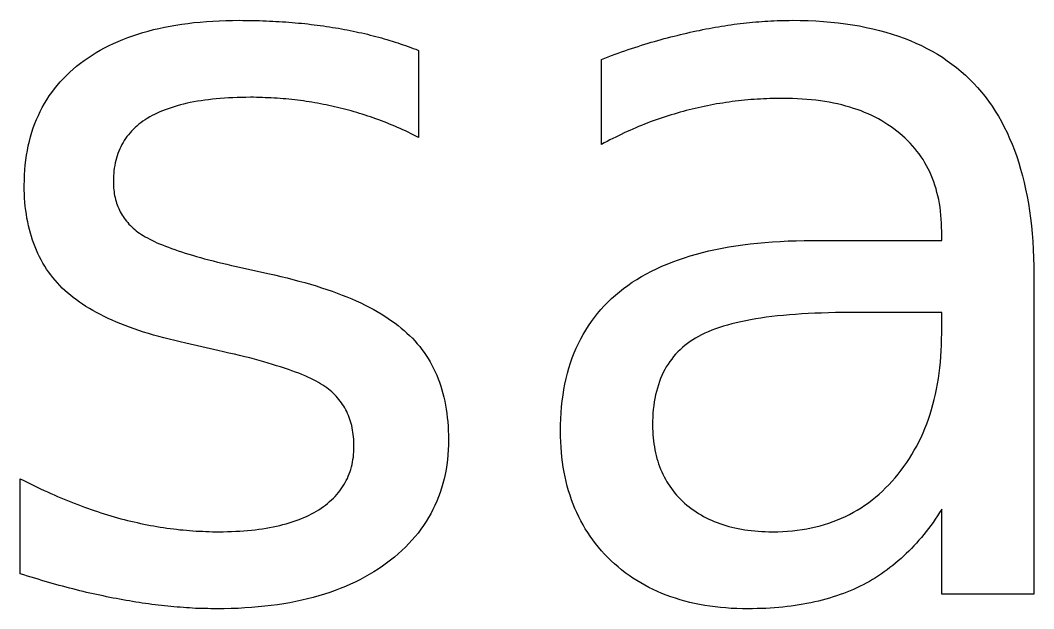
# Model space of a CAD drawing. Extents: x 0 to 494, y 0 to 480.
# Drawn here: x 240.4 to 257.16, y 377.31 to 387.04 of the extents above; entities that cross this region are included whole.
import ezdxf

# ---------------------------------------------------------------- set-up
doc = ezdxf.new("R2010")
doc.units = 0
doc.layers.get('0').update_dxf_attribs({"linetype": 'CONTINUOUS'})

msp = doc.modelspace()

# ---------------------------------------------------------------- linework, layer by layer
at = {"color": 0}
for points in [[(245.647, 385.597), (245.6, 385.607), (245.554, 385.618), (245.507, 385.628), (245.461, 385.638), (245.414, 385.647), (245.367, 385.657), (245.319, 385.665), (245.272, 385.674), (245.225, 385.681), (245.178, 385.689), (245.131, 385.696), (245.083, 385.703), (245.035, 385.708), (244.987, 385.715), (244.94, 385.721), (244.892, 385.726), (244.843, 385.731), (244.796, 385.736), (244.747, 385.74), (244.699, 385.744), (244.65, 385.747), (244.601, 385.75), (244.553, 385.753), (244.504, 385.756), (244.454, 385.757), (244.406, 385.76), (244.357, 385.761), (244.307, 385.761), (244.257, 385.763), (244.208, 385.763), (244.133, 385.761), (244.06, 385.761), (243.987, 385.758), (243.915, 385.756), (243.846, 385.753), (243.778, 385.749), (243.71, 385.743), (243.644, 385.737), (243.579, 385.731), (243.515, 385.724), (243.453, 385.715), (243.392, 385.707), (243.332, 385.697), (243.274, 385.686), (243.215, 385.675), (243.16, 385.664), (243.104, 385.65), (243.051, 385.638), (242.999, 385.622), (242.947, 385.608), (242.897, 385.592), (242.849, 385.575), (242.801, 385.558), (242.756, 385.54), (242.711, 385.521), (242.667, 385.501), (242.625, 385.481), (242.583, 385.46), (242.543, 385.438), (242.504, 385.415), (242.468, 385.392), (242.432, 385.367), (242.397, 385.342), (242.365, 385.317), (242.333, 385.289), (242.303, 385.263), (242.272, 385.233), (242.244, 385.206), (242.218, 385.175), (242.192, 385.144), (242.168, 385.114), (242.144, 385.082), (242.124, 385.049), (242.103, 385.015), (242.083, 384.981), (242.065, 384.946), (242.049, 384.91), (242.032, 384.874), (242.018, 384.836), (242.006, 384.797), (241.993, 384.758), (241.982, 384.719), (241.974, 384.678), (241.965, 384.638), (241.958, 384.594), (241.953, 384.553), (241.949, 384.508), (241.944, 384.464), (241.943, 384.419), (241.943, 384.374), (241.943, 384.338), (241.944, 384.304), (241.946, 384.269), (241.95, 384.236), (241.954, 384.203), (241.958, 384.171), (241.964, 384.139), (241.971, 384.107), (241.979, 384.075), (241.987, 384.044), (241.997, 384.015), (242.007, 383.986), (242.018, 383.957), (242.031, 383.928), (242.043, 383.9), (242.058, 383.872), (242.072, 383.844), (242.089, 383.818), (242.106, 383.792), (242.122, 383.767), (242.14, 383.742), (242.16, 383.717), (242.181, 383.693), (242.201, 383.669), (242.224, 383.646), (242.247, 383.624), (242.271, 383.601), (242.296, 383.579), (242.321, 383.558), (242.347, 383.537), (242.375, 383.518), (242.406, 383.499), (242.436, 383.479), (242.471, 383.46), (242.506, 383.439), (242.543, 383.419), (242.581, 383.4), (242.622, 383.381), (242.664, 383.361), (242.708, 383.342), (242.754, 383.324), (242.803, 383.304), (242.853, 383.285), (242.904, 383.265), (242.957, 383.247), (243.013, 383.228), (243.069, 383.208), (243.128, 383.19), (243.189, 383.171), (243.251, 383.153), (243.315, 383.133), (243.382, 383.115), (243.45, 383.096), (243.519, 383.078), (243.592, 383.06), (243.665, 383.04), (243.74, 383.022), (243.817, 383.004), (243.896, 382.986), (243.976, 382.968), (244.497, 382.851), (244.604, 382.828), (244.71, 382.804), (244.813, 382.779), (244.912, 382.754), (245.011, 382.728), (245.108, 382.701), (245.203, 382.674), (245.294, 382.646), (245.385, 382.617), (245.474, 382.588), (245.56, 382.558), (245.643, 382.528), (245.725, 382.496), (245.804, 382.464), (245.882, 382.432), (245.958, 382.399), (246.032, 382.365), (246.103, 382.331), (246.172, 382.296), (246.239, 382.26), (246.304, 382.224), (246.367, 382.186), (246.428, 382.149), (246.487, 382.111), (246.543, 382.072), (246.599, 382.032), (246.651, 381.992), (246.701, 381.951), (246.75, 381.91), (246.796, 381.868), (246.84, 381.825), (246.885, 381.782), (246.926, 381.737), (246.967, 381.692), (247.006, 381.644), (247.043, 381.596), (247.079, 381.547), (247.112, 381.497), (247.146, 381.446), (247.178, 381.393), (247.207, 381.339), (247.235, 381.285), (247.261, 381.228), (247.287, 381.171), (247.311, 381.114), (247.333, 381.054), (247.353, 380.993), (247.372, 380.932), (247.39, 380.869), (247.406, 380.806), (247.421, 380.74), (247.433, 380.675), (247.444, 380.608), (247.454, 380.539), (247.463, 380.471), (247.469, 380.4), (247.475, 380.328), (247.479, 380.256), (247.482, 380.182), (247.482, 380.107), (247.481, 380.021), (247.478, 379.938), (247.472, 379.854), (247.464, 379.772), (247.454, 379.692), (247.442, 379.612), (247.426, 379.533), (247.41, 379.457), (247.39, 379.381), (247.368, 379.307), (247.344, 379.233), (247.318, 379.161), (247.29, 379.09), (247.258, 379.019), (247.226, 378.951), (247.19, 378.883), (247.153, 378.818), (247.112, 378.753), (247.071, 378.689), (247.026, 378.626), (246.979, 378.564), (246.931, 378.504), (246.879, 378.444), (246.826, 378.388), (246.771, 378.331), (246.713, 378.275), (246.651, 378.221), (246.589, 378.167), (246.524, 378.115), (246.457, 378.064), (246.389, 378.015), (246.318, 377.968), (246.246, 377.921), (246.172, 377.878), (246.096, 377.835), (246.019, 377.793), (245.94, 377.754), (245.86, 377.717), (245.778, 377.681), (245.693, 377.646), (245.608, 377.614), (245.521, 377.583), (245.431, 377.554), (245.34, 377.526), (245.247, 377.5), (245.153, 377.476), (245.057, 377.453), (244.96, 377.432), (244.86, 377.412), (244.76, 377.396), (244.657, 377.379), (244.551, 377.365), (244.446, 377.353), (244.338, 377.342), (244.228, 377.333), (244.117, 377.325), (244.004, 377.319), (243.889, 377.315), (243.772, 377.313), (243.654, 377.313), (243.604, 377.313), (243.554, 377.313), (243.504, 377.314), (243.454, 377.315), (243.404, 377.317), (243.354, 377.318), (243.303, 377.319), (243.253, 377.322), (243.201, 377.325), (243.15, 377.329), (243.1, 377.332), (243.049, 377.336), (242.997, 377.34), (242.944, 377.344), (242.893, 377.349), (242.842, 377.354), (242.789, 377.36), (242.737, 377.365), (242.685, 377.372), (242.632, 377.378), (242.579, 377.385), (242.526, 377.392), (242.474, 377.4), (242.421, 377.407), (242.368, 377.415), (242.314, 377.424), (242.261, 377.432), (242.207, 377.442), (242.154, 377.451), (242.1, 377.461), (242.046, 377.471), (241.992, 377.481), (241.939, 377.49), (241.885, 377.501), (241.829, 377.511), (241.775, 377.524), (241.721, 377.535), (241.665, 377.546), (241.61, 377.558), (241.554, 377.571), (241.499, 377.583), (241.443, 377.597), (241.388, 377.611), (241.331, 377.625), (241.275, 377.639), (241.218, 377.653), (241.161, 377.668), (241.104, 377.683), (241.047, 377.699), (240.99, 377.714), (240.932, 377.731), (240.875, 377.747), (240.817, 377.764), (240.758, 377.781), (240.7, 377.799), (240.642, 377.817), (240.582, 377.835), (240.524, 377.853), (240.464, 377.872), (240.404, 377.89), (240.404, 379.461), (240.461, 379.433), (240.517, 379.404), (240.574, 379.376), (240.629, 379.349), (240.685, 379.322), (240.74, 379.294), (240.797, 379.269), (240.853, 379.243), (240.908, 379.218), (240.964, 379.193), (241.019, 379.169), (241.075, 379.146), (241.131, 379.122), (241.186, 379.1), (241.242, 379.078), (241.297, 379.056), (241.353, 379.035), (241.408, 379.014), (241.463, 378.993), (241.518, 378.974), (241.574, 378.954), (241.628, 378.935), (241.683, 378.917), (241.737, 378.899), (241.793, 378.881), (241.847, 378.864), (241.903, 378.847), (241.957, 378.831), (242.013, 378.815), (242.067, 378.8), (242.121, 378.786), (242.175, 378.772), (242.231, 378.76), (242.285, 378.747), (242.339, 378.735), (242.393, 378.722), (242.447, 378.711), (242.501, 378.701), (242.556, 378.69), (242.61, 378.681), (242.664, 378.671), (242.718, 378.662), (242.772, 378.654), (242.826, 378.646), (242.881, 378.639), (242.935, 378.632), (242.989, 378.625), (243.043, 378.619), (243.097, 378.614), (243.15, 378.61), (243.204, 378.604), (243.258, 378.6), (243.313, 378.597), (243.365, 378.594), (243.419, 378.592), (243.472, 378.589), (243.526, 378.588), (243.581, 378.586), (243.633, 378.586), (243.688, 378.585), (243.758, 378.586), (243.828, 378.588), (243.897, 378.589), (243.965, 378.592), (244.032, 378.596), (244.097, 378.6), (244.161, 378.606), (244.225, 378.611), (244.287, 378.618), (244.349, 378.626), (244.408, 378.635), (244.468, 378.643), (244.525, 378.654), (244.582, 378.664), (244.638, 378.676), (244.693, 378.689), (244.746, 378.703), (244.799, 378.717), (244.85, 378.731), (244.9, 378.747), (244.949, 378.764), (244.997, 378.781), (245.043, 378.799), (245.089, 378.818), (245.133, 378.838), (245.178, 378.858), (245.219, 378.881), (245.261, 378.903), (245.301, 378.925), (245.34, 378.949), (245.379, 378.974), (245.415, 379), (245.45, 379.026), (245.485, 379.054), (245.518, 379.082), (245.549, 379.11), (245.579, 379.139), (245.608, 379.168), (245.636, 379.199), (245.662, 379.231), (245.688, 379.263), (245.711, 379.294), (245.733, 379.328), (245.754, 379.361), (245.775, 379.396), (245.793, 379.431), (245.811, 379.467), (245.826, 379.503), (245.842, 379.54), (245.856, 379.578), (245.867, 379.615), (245.878, 379.656), (245.888, 379.694), (245.896, 379.735), (245.903, 379.776), (245.91, 379.818), (245.914, 379.86), (245.917, 379.903), (245.919, 379.947), (245.919, 379.99), (245.919, 380.032), (245.918, 380.072), (245.915, 380.112), (245.912, 380.151), (245.908, 380.189), (245.903, 380.228), (245.896, 380.264), (245.889, 380.301), (245.882, 380.338), (245.872, 380.372), (245.862, 380.407), (245.851, 380.44), (245.84, 380.474), (245.828, 380.507), (245.814, 380.539), (245.8, 380.569), (245.785, 380.601), (245.768, 380.631), (245.75, 380.66), (245.732, 380.689), (245.713, 380.717), (245.693, 380.744), (245.672, 380.772), (245.65, 380.797), (245.626, 380.824), (245.603, 380.849), (245.578, 380.872), (245.553, 380.896), (245.525, 380.919), (245.497, 380.942), (245.469, 380.964), (245.439, 380.986), (245.406, 381.008), (245.369, 381.029), (245.332, 381.051), (245.293, 381.074), (245.25, 381.094), (245.206, 381.117), (245.16, 381.138), (245.111, 381.16), (245.06, 381.181), (245.007, 381.203), (244.951, 381.224), (244.894, 381.244), (244.835, 381.267), (244.772, 381.287), (244.708, 381.308), (244.642, 381.329), (244.572, 381.351), (244.501, 381.372), (244.429, 381.393), (244.353, 381.414), (244.276, 381.435), (244.196, 381.456), (244.114, 381.476), (244.029, 381.496), (243.943, 381.517), (243.854, 381.537), (243.764, 381.558), (243.671, 381.578), (243.142, 381.703), (243.049, 381.722), (242.957, 381.743), (242.867, 381.765), (242.778, 381.787), (242.692, 381.81), (242.607, 381.835), (242.525, 381.858), (242.443, 381.883), (242.364, 381.91), (242.286, 381.936), (242.21, 381.963), (242.136, 381.99), (242.064, 382.019), (241.993, 382.049), (241.924, 382.079), (241.857, 382.11), (241.792, 382.14), (241.728, 382.172), (241.665, 382.206), (241.606, 382.239), (241.547, 382.274), (241.49, 382.308), (241.435, 382.343), (241.382, 382.379), (241.331, 382.417), (241.281, 382.454), (241.232, 382.493), (241.186, 382.532), (241.142, 382.571), (241.099, 382.612), (241.058, 382.654), (241.018, 382.697), (240.979, 382.74), (240.943, 382.785), (240.907, 382.832), (240.872, 382.878), (240.84, 382.926), (240.808, 382.975), (240.779, 383.025), (240.75, 383.076), (240.722, 383.128), (240.697, 383.181), (240.672, 383.235), (240.65, 383.29), (240.628, 383.346), (240.607, 383.403), (240.589, 383.461), (240.571, 383.519), (240.556, 383.579), (240.54, 383.64), (240.528, 383.703), (240.515, 383.765), (240.506, 383.831), (240.496, 383.894), (240.487, 383.961), (240.482, 384.028), (240.476, 384.096), (240.474, 384.165), (240.471, 384.236), (240.471, 384.307), (240.472, 384.393), (240.475, 384.478), (240.481, 384.563), (240.487, 384.644), (240.496, 384.726), (240.508, 384.806), (240.521, 384.885), (240.536, 384.961), (240.554, 385.037), (240.574, 385.111), (240.596, 385.185), (240.619, 385.257), (240.644, 385.328), (240.672, 385.397), (240.703, 385.464), (240.735, 385.531), (240.768, 385.596), (240.804, 385.66), (240.842, 385.722), (240.882, 385.785), (240.925, 385.844), (240.968, 385.903), (241.015, 385.96), (241.064, 386.017), (241.114, 386.071), (241.167, 386.124), (241.221, 386.176), (241.278, 386.226), (241.336, 386.276), (241.397, 386.325), (241.46, 386.371), (241.524, 386.417), (241.59, 386.46), (241.657, 386.501), (241.726, 386.542), (241.799, 386.581), (241.871, 386.618), (241.946, 386.653), (242.022, 386.688), (242.1, 386.719), (242.181, 386.75), (242.263, 386.779), (242.346, 386.807), (242.431, 386.833), (242.517, 386.858), (242.606, 386.881), (242.696, 386.901), (242.787, 386.922), (242.882, 386.94), (242.976, 386.957), (243.074, 386.971), (243.172, 386.985), (243.274, 386.997), (243.376, 387.007), (243.481, 387.015), (243.586, 387.022), (243.693, 387.028), (243.803, 387.032), (243.914, 387.035), (244.026, 387.036), (244.082, 387.035), (244.138, 387.035), (244.193, 387.035), (244.249, 387.033), (244.304, 387.032), (244.36, 387.031), (244.414, 387.029), (244.469, 387.026), (244.524, 387.024), (244.578, 387.022), (244.631, 387.018), (244.685, 387.015), (244.739, 387.013), (244.792, 387.008), (244.844, 387.004), (244.897, 387), (244.95, 386.996), (245.003, 386.99), (245.054, 386.986), (245.107, 386.981), (245.158, 386.975), (245.21, 386.968), (245.261, 386.963), (245.313, 386.956), (245.362, 386.949), (245.414, 386.942), (245.464, 386.935), (245.514, 386.928), (245.564, 386.919), (245.614, 386.911), (245.662, 386.903), (245.713, 386.894), (245.761, 386.885), (245.81, 386.876), (245.858, 386.867), (245.907, 386.857), (245.954, 386.847), (246.003, 386.836), (246.05, 386.826), (246.097, 386.815), (246.143, 386.804), (246.19, 386.792), (246.236, 386.781), (246.283, 386.768), (246.329, 386.757), (246.375, 386.744), (246.419, 386.731), (246.465, 386.718), (246.51, 386.704), (246.554, 386.69), (246.599, 386.676), (246.643, 386.662), (246.686, 386.649), (246.731, 386.633), (246.774, 386.618), (246.817, 386.603), (246.86, 386.588), (246.901, 386.572), (246.944, 386.556), (246.986, 386.539), (246.986, 385.1), (246.943, 385.122), (246.9, 385.144), (246.857, 385.165), (246.814, 385.186), (246.769, 385.207), (246.726, 385.226), (246.682, 385.246), (246.639, 385.265), (246.594, 385.285), (246.55, 385.303), (246.507, 385.321), (246.463, 385.339), (246.418, 385.356), (246.374, 385.374), (246.329, 385.39), (246.283, 385.407), (246.239, 385.422), (246.194, 385.438), (246.149, 385.453), (246.104, 385.468), (246.058, 385.483), (246.014, 385.497), (245.968, 385.511), (245.922, 385.524), (245.876, 385.537), (245.831, 385.55), (245.785, 385.563), (245.739, 385.574), (245.693, 385.586), (245.647, 385.597)], [(254.336, 377.708), (254.285, 377.683), (254.232, 377.658), (254.178, 377.633), (254.124, 377.61), (254.068, 377.588), (254.011, 377.567), (253.956, 377.546), (253.897, 377.525), (253.839, 377.507), (253.779, 377.489), (253.719, 377.471), (253.66, 377.456), (253.597, 377.439), (253.536, 377.425), (253.472, 377.411), (253.408, 377.399), (253.344, 377.386), (253.279, 377.375), (253.213, 377.365), (253.146, 377.356), (253.078, 377.347), (253.01, 377.34), (252.94, 377.333), (252.871, 377.328), (252.8, 377.324), (252.729, 377.319), (252.657, 377.317), (252.583, 377.314), (252.51, 377.313), (252.435, 377.313), (252.34, 377.313), (252.247, 377.315), (252.156, 377.319), (252.065, 377.326), (251.976, 377.335), (251.889, 377.344), (251.803, 377.356), (251.718, 377.368), (251.633, 377.383), (251.551, 377.4), (251.469, 377.418), (251.39, 377.439), (251.311, 377.461), (251.233, 377.485), (251.157, 377.511), (251.082, 377.537), (251.008, 377.567), (250.936, 377.597), (250.865, 377.631), (250.796, 377.665), (250.728, 377.701), (250.66, 377.739), (250.594, 377.779), (250.529, 377.819), (250.467, 377.862), (250.404, 377.908), (250.344, 377.956), (250.285, 378.003), (250.226, 378.054), (250.169, 378.106), (250.115, 378.16), (250.061, 378.215), (250.011, 378.271), (249.961, 378.329), (249.914, 378.388), (249.868, 378.449), (249.825, 378.51), (249.783, 378.572), (249.743, 378.635), (249.706, 378.7), (249.669, 378.767), (249.635, 378.833), (249.603, 378.901), (249.572, 378.971), (249.543, 379.042), (249.517, 379.114), (249.492, 379.188), (249.468, 379.261), (249.446, 379.338), (249.426, 379.414), (249.41, 379.492), (249.393, 379.571), (249.379, 379.651), (249.368, 379.733), (249.357, 379.815), (249.349, 379.9), (249.343, 379.985), (249.338, 380.071), (249.335, 380.158), (249.335, 380.247), (249.335, 380.35), (249.339, 380.453), (249.344, 380.551), (249.353, 380.65), (249.362, 380.747), (249.376, 380.842), (249.39, 380.935), (249.408, 381.026), (249.428, 381.115), (249.45, 381.204), (249.474, 381.29), (249.501, 381.375), (249.529, 381.457), (249.561, 381.539), (249.594, 381.618), (249.631, 381.696), (249.669, 381.771), (249.71, 381.846), (249.753, 381.918), (249.797, 381.989), (249.844, 382.058), (249.894, 382.125), (249.947, 382.192), (250.001, 382.256), (250.058, 382.318), (250.117, 382.378), (250.178, 382.438), (250.242, 382.494), (250.308, 382.55), (250.376, 382.604), (250.447, 382.656), (250.521, 382.706), (250.596, 382.754), (250.674, 382.801), (250.754, 382.846), (250.838, 382.889), (250.922, 382.931), (251.008, 382.971), (251.099, 383.008), (251.19, 383.044), (251.283, 383.079), (251.381, 383.111), (251.479, 383.143), (251.579, 383.172), (251.682, 383.199), (251.787, 383.225), (251.896, 383.249), (252.006, 383.271), (252.117, 383.29), (252.232, 383.31), (252.349, 383.326), (252.468, 383.34), (252.589, 383.354), (252.713, 383.365), (252.838, 383.375), (252.967, 383.383), (253.097, 383.389), (253.229, 383.394), (253.364, 383.397), (253.501, 383.397), (255.635, 383.397), (255.635, 383.546), (255.633, 383.615), (255.632, 383.685), (255.628, 383.751), (255.622, 383.818), (255.615, 383.883), (255.607, 383.947), (255.597, 384.01), (255.585, 384.072), (255.572, 384.133), (255.557, 384.193), (255.542, 384.251), (255.524, 384.31), (255.504, 384.367), (255.483, 384.422), (255.461, 384.476), (255.438, 384.531), (255.411, 384.582), (255.385, 384.633), (255.356, 384.683), (255.326, 384.733), (255.294, 384.782), (255.261, 384.828), (255.226, 384.875), (255.19, 384.919), (255.153, 384.964), (255.112, 385.006), (255.072, 385.047), (255.029, 385.089), (254.986, 385.128), (254.94, 385.167), (254.893, 385.204), (254.846, 385.242), (254.797, 385.276), (254.747, 385.311), (254.696, 385.343), (254.643, 385.375), (254.589, 385.406), (254.535, 385.435), (254.478, 385.463), (254.419, 385.489), (254.361, 385.514), (254.301, 385.537), (254.24, 385.56), (254.178, 385.581), (254.114, 385.601), (254.049, 385.619), (253.982, 385.638), (253.914, 385.653), (253.846, 385.668), (253.775, 385.682), (253.704, 385.693), (253.631, 385.704), (253.557, 385.714), (253.482, 385.722), (253.406, 385.729), (253.328, 385.735), (253.25, 385.74), (253.169, 385.743), (253.088, 385.744), (253.006, 385.746), (252.953, 385.746), (252.9, 385.744), (252.847, 385.743), (252.794, 385.742), (252.742, 385.74), (252.689, 385.737), (252.638, 385.735), (252.585, 385.732), (252.533, 385.728), (252.481, 385.725), (252.429, 385.719), (252.376, 385.715), (252.325, 385.71), (252.274, 385.704), (252.222, 385.699), (252.171, 385.692), (252.119, 385.685), (252.068, 385.678), (252.017, 385.669), (251.965, 385.661), (251.914, 385.653), (251.864, 385.643), (251.813, 385.633), (251.761, 385.624), (251.711, 385.614), (251.661, 385.603), (251.61, 385.592), (251.56, 385.581), (251.51, 385.568), (251.46, 385.556), (251.41, 385.543), (251.36, 385.529), (251.31, 385.515), (251.26, 385.501), (251.21, 385.486), (251.161, 385.472), (251.111, 385.457), (251.063, 385.44), (251.013, 385.424), (250.964, 385.407), (250.915, 385.39), (250.867, 385.372), (250.818, 385.356), (250.769, 385.336), (250.721, 385.318), (250.674, 385.299), (250.625, 385.279), (250.578, 385.258), (250.529, 385.239), (250.482, 385.217), (250.435, 385.196), (250.386, 385.174), (250.339, 385.151), (250.293, 385.129), (250.246, 385.107), (250.199, 385.083), (250.151, 385.06), (250.106, 385.035), (250.058, 385.01), (250.013, 384.985), (250.013, 386.39), (250.068, 386.412), (250.124, 386.433), (250.179, 386.453), (250.235, 386.474), (250.289, 386.493), (250.344, 386.513), (250.399, 386.532), (250.454, 386.551), (250.508, 386.569), (250.564, 386.588), (250.618, 386.604), (250.672, 386.622), (250.726, 386.639), (250.781, 386.656), (250.835, 386.672), (250.889, 386.688), (250.943, 386.703), (250.996, 386.718), (251.05, 386.733), (251.104, 386.747), (251.157, 386.761), (251.21, 386.775), (251.264, 386.787), (251.317, 386.8), (251.369, 386.813), (251.422, 386.825), (251.475, 386.838), (251.528, 386.849), (251.581, 386.86), (251.633, 386.869), (251.685, 386.881), (251.737, 386.892), (251.789, 386.901), (251.842, 386.911), (251.893, 386.921), (251.946, 386.929), (251.997, 386.939), (252.049, 386.946), (252.1, 386.954), (252.151, 386.963), (252.203, 386.969), (252.254, 386.976), (252.306, 386.982), (252.357, 386.989), (252.408, 386.994), (252.458, 387), (252.51, 387.004), (252.561, 387.008), (252.611, 387.013), (252.661, 387.017), (252.713, 387.021), (252.763, 387.024), (252.813, 387.026), (252.862, 387.029), (252.914, 387.031), (252.964, 387.032), (253.013, 387.033), (253.063, 387.035), (253.112, 387.035), (253.162, 387.036), (253.296, 387.035), (253.426, 387.031), (253.554, 387.025), (253.681, 387.017), (253.804, 387.007), (253.925, 386.994), (254.044, 386.979), (254.161, 386.961), (254.276, 386.942), (254.389, 386.919), (254.499, 386.896), (254.607, 386.868), (254.713, 386.84), (254.817, 386.808), (254.918, 386.775), (255.017, 386.739), (255.112, 386.701), (255.207, 386.66), (255.3, 386.618), (255.389, 386.572), (255.476, 386.525), (255.563, 386.475), (255.646, 386.424), (255.726, 386.368), (255.804, 386.313), (255.881, 386.253), (255.956, 386.192), (256.026, 386.128), (256.096, 386.063), (256.164, 385.993), (256.229, 385.924), (256.292, 385.85), (256.353, 385.775), (256.411, 385.697), (256.467, 385.617), (256.521, 385.533), (256.572, 385.449), (256.622, 385.361), (256.669, 385.272), (256.715, 385.179), (256.758, 385.085), (256.799, 384.989), (256.838, 384.889), (256.874, 384.787), (256.908, 384.683), (256.94, 384.576), (256.969, 384.468), (256.997, 384.357), (257.022, 384.243), (257.046, 384.126), (257.067, 384.008), (257.085, 383.888), (257.101, 383.764), (257.117, 383.639), (257.128, 383.511), (257.139, 383.381), (257.146, 383.247), (257.151, 383.112), (257.156, 382.975), (257.156, 382.835), (257.156, 377.551), (255.635, 377.551), (255.635, 378.957), (255.6, 378.901), (255.564, 378.847), (255.528, 378.793), (255.492, 378.74), (255.454, 378.689), (255.417, 378.638), (255.378, 378.588), (255.339, 378.539), (255.299, 378.49), (255.258, 378.444), (255.218, 378.397), (255.176, 378.353), (255.135, 378.308), (255.093, 378.265), (255.05, 378.224), (255.006, 378.182), (254.963, 378.142), (254.917, 378.103), (254.872, 378.065), (254.826, 378.028), (254.779, 377.992), (254.733, 377.956), (254.685, 377.922), (254.638, 377.889), (254.589, 377.856), (254.539, 377.825), (254.489, 377.794), (254.439, 377.765), (254.388, 377.736), (254.336, 377.708)], [(251.567, 381.785), (251.519, 381.757), (251.475, 381.726), (251.432, 381.694), (251.39, 381.662), (251.35, 381.628), (251.311, 381.593), (251.274, 381.556), (251.237, 381.518), (251.204, 381.479), (251.172, 381.438), (251.14, 381.396), (251.111, 381.353), (251.083, 381.308), (251.058, 381.263), (251.033, 381.214), (251.011, 381.165), (250.989, 381.117), (250.969, 381.065), (250.951, 381.013), (250.935, 380.958), (250.919, 380.903), (250.906, 380.846), (250.894, 380.789), (250.883, 380.729), (250.875, 380.669), (250.868, 380.607), (250.862, 380.544), (250.858, 380.479), (250.857, 380.414), (250.856, 380.346), (250.856, 380.293), (250.858, 380.24), (250.861, 380.188), (250.865, 380.136), (250.871, 380.086), (250.876, 380.036), (250.885, 379.986), (250.893, 379.938), (250.903, 379.89), (250.914, 379.843), (250.926, 379.797), (250.94, 379.751), (250.956, 379.707), (250.971, 379.662), (250.987, 379.619), (251.006, 379.576), (251.025, 379.535), (251.046, 379.493), (251.068, 379.453), (251.09, 379.412), (251.115, 379.374), (251.14, 379.336), (251.167, 379.299), (251.194, 379.261), (251.224, 379.225), (251.253, 379.19), (251.285, 379.156), (251.317, 379.122), (251.35, 379.089), (251.385, 379.057), (251.421, 379.025), (251.458, 378.996), (251.496, 378.967), (251.535, 378.939), (251.575, 378.912), (251.615, 378.888), (251.657, 378.862), (251.699, 378.839), (251.742, 378.817), (251.785, 378.794), (251.831, 378.775), (251.875, 378.756), (251.922, 378.736), (251.969, 378.719), (252.017, 378.703), (252.067, 378.688), (252.117, 378.674), (252.167, 378.661), (252.218, 378.649), (252.271, 378.638), (252.324, 378.628), (252.378, 378.619), (252.432, 378.611), (252.487, 378.604), (252.544, 378.599), (252.601, 378.593), (252.66, 378.59), (252.719, 378.588), (252.779, 378.586), (252.84, 378.585), (252.924, 378.586), (253.007, 378.589), (253.088, 378.594), (253.168, 378.601), (253.247, 378.61), (253.326, 378.621), (253.403, 378.633), (253.479, 378.649), (253.554, 378.665), (253.628, 378.685), (253.7, 378.706), (253.771, 378.728), (253.842, 378.753), (253.911, 378.779), (253.979, 378.808), (254.046, 378.839), (254.111, 378.872), (254.176, 378.907), (254.24, 378.943), (254.303, 378.982), (254.364, 379.022), (254.424, 379.065), (254.483, 379.11), (254.542, 379.157), (254.599, 379.206), (254.654, 379.256), (254.708, 379.308), (254.763, 379.362), (254.814, 379.419), (254.865, 379.478), (254.917, 379.539), (254.965, 379.601), (255.011, 379.664), (255.057, 379.729), (255.1, 379.794), (255.143, 379.862), (255.182, 379.931), (255.221, 380), (255.258, 380.072), (255.293, 380.144), (255.326, 380.218), (255.358, 380.293), (255.388, 380.369), (255.415, 380.447), (255.443, 380.526), (255.467, 380.607), (255.49, 380.688), (255.511, 380.771), (255.532, 380.856), (255.549, 380.94), (255.565, 381.028), (255.581, 381.115), (255.593, 381.206), (255.604, 381.296), (255.614, 381.388), (255.621, 381.482), (255.626, 381.576), (255.631, 381.672), (255.633, 381.769), (255.635, 381.868), (255.635, 382.207), (254.122, 382.207), (254, 382.207), (253.881, 382.206), (253.764, 382.203), (253.65, 382.199), (253.539, 382.194), (253.429, 382.19), (253.322, 382.183), (253.218, 382.176), (253.117, 382.169), (253.018, 382.16), (252.922, 382.15), (252.828, 382.139), (252.736, 382.128), (252.647, 382.115), (252.561, 382.101), (252.476, 382.088), (252.396, 382.071), (252.317, 382.056), (252.24, 382.037), (252.167, 382.019), (252.096, 382), (252.026, 381.981), (251.96, 381.958), (251.896, 381.938), (251.835, 381.914), (251.776, 381.89), (251.721, 381.865), (251.667, 381.839), (251.615, 381.813), (251.567, 381.785)]]:
    msp.add_lwpolyline(points, close=True, dxfattribs=at)

doc.saveas('drawing.dxf')
